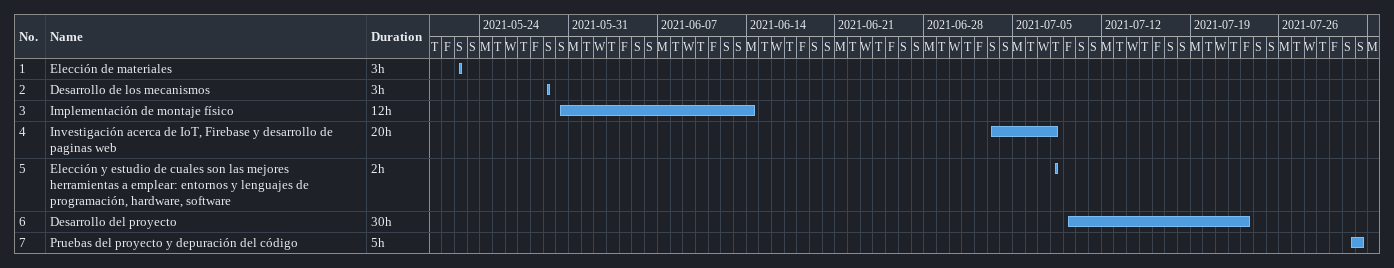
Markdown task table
| ID | Task | Duration | Start | Finish |
|---|---|---|---|---|
| 1 | Elección de materiales | 3h | 2021-05-22 | 2021-05-22 |
| 2 | Desarrollo de los mecanismos | 3h | 2021-05-29 | 2021-05-29 |
| 3 | Implementación de montaje físico | 12h | 2021-05-30 | 2021-06-14 |
| 4 | Investigación acerca de IoT, Firebase y desarrollo de paginas web | 20h | 2021-07-03 | 2021-07-08 |
| 5 | Elección y estudio de cuales son las mejores herramientas a emplear: entornos y lenguajes de programación, hardware, software | 2h | 2021-07-08 | 2021-07-08 |
| 6 | Desarrollo del proyecto | 30h | 2021-07-09 | 2021-07-23 |
| 7 | Pruebas del proyecto y depuración del código | 5h | 2021-07-31 | 2021-08-01 |
